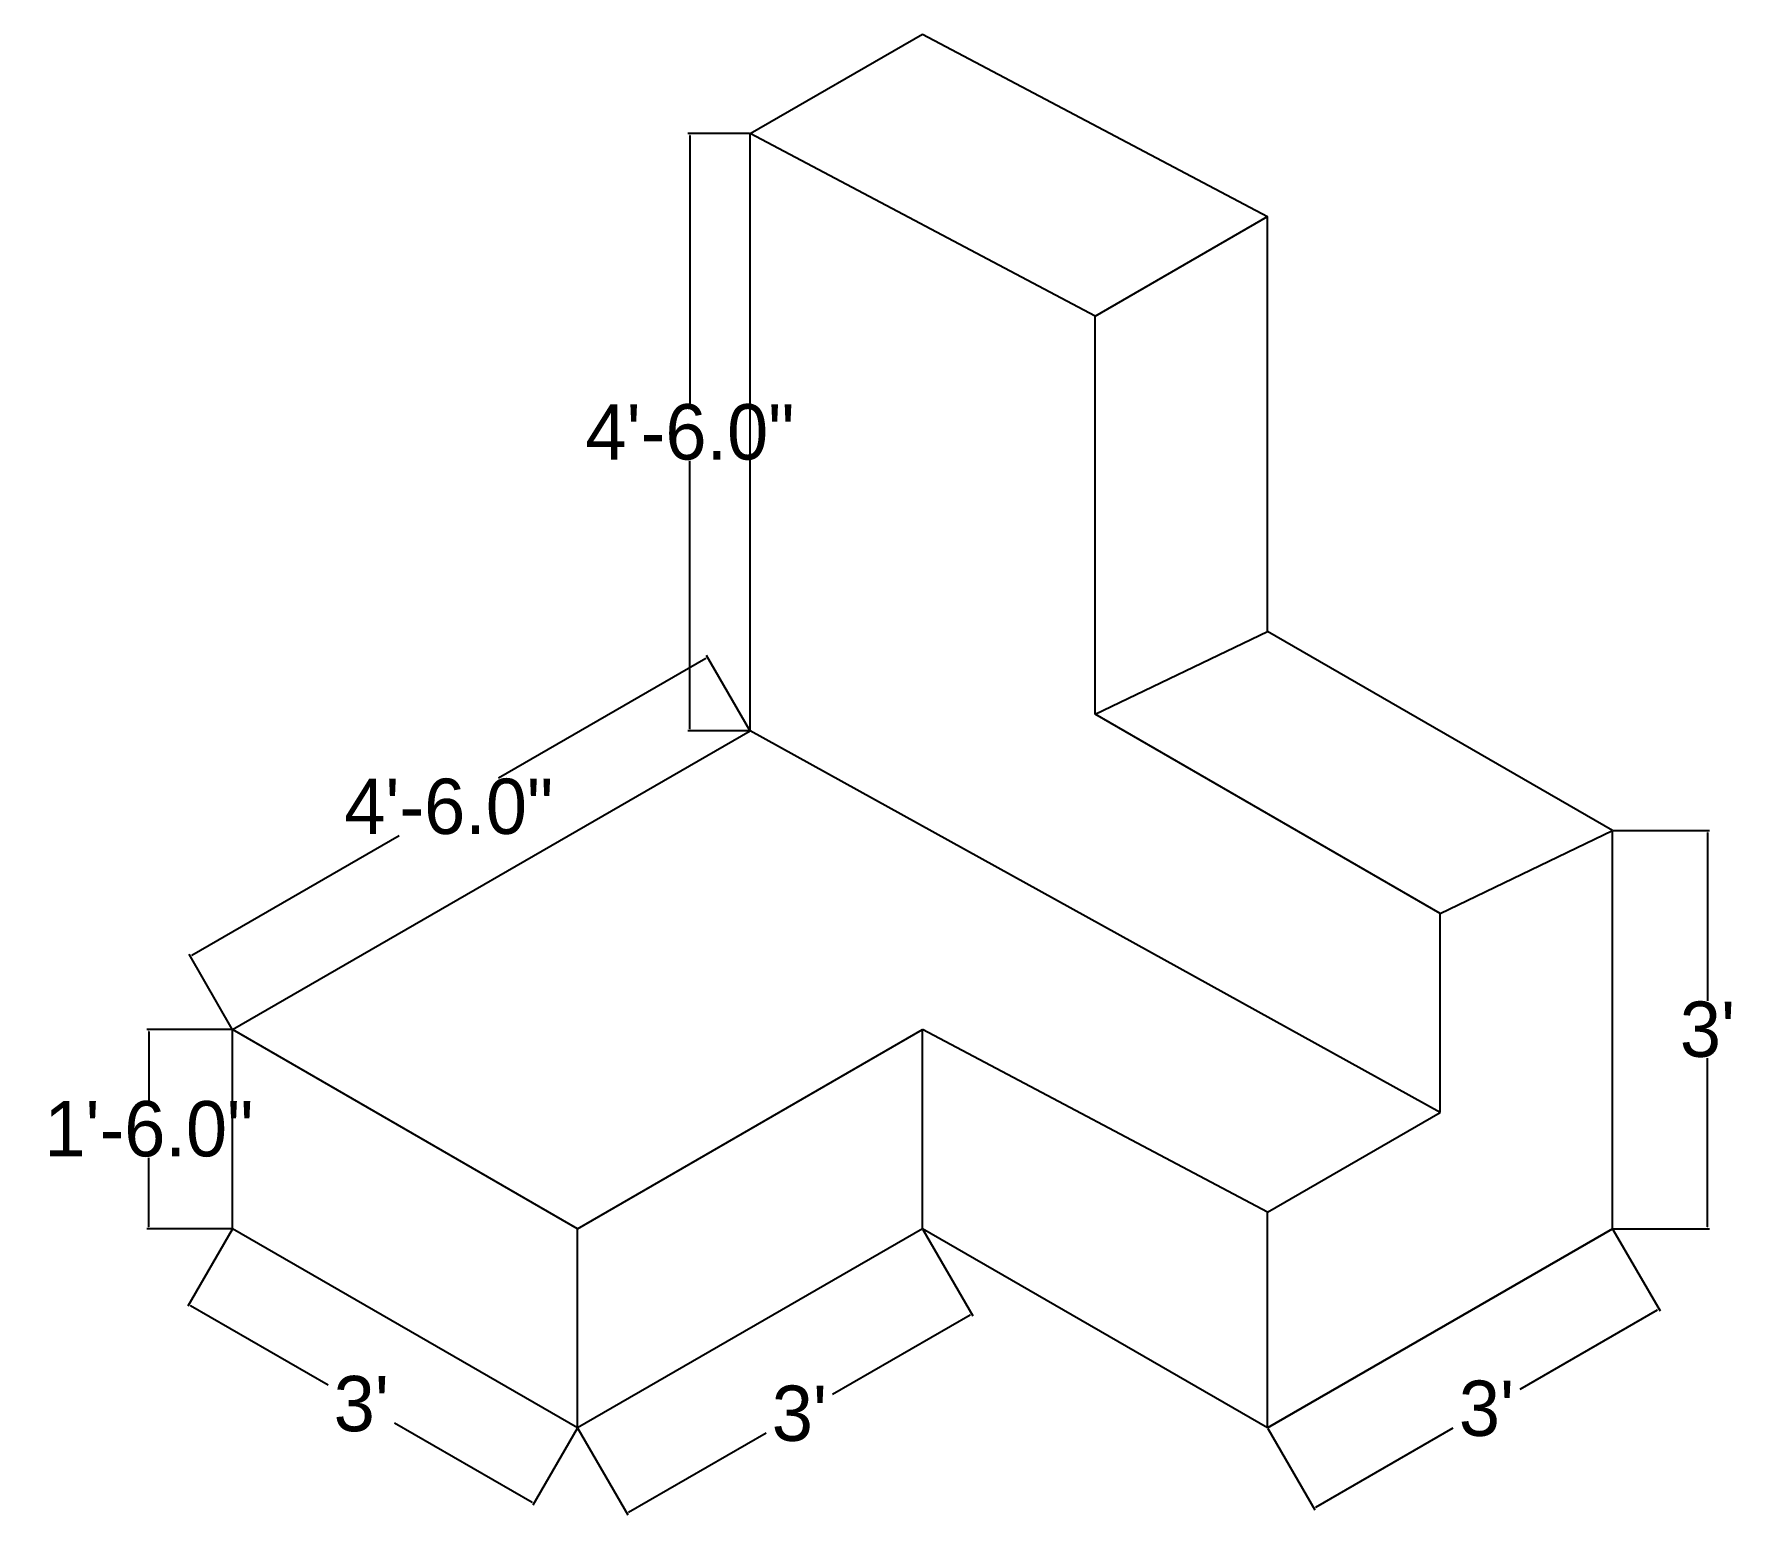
# Model space of a CAD drawing. Header units: feet. Extents: x -120 to 117, y -459 to 165.
# Drawn here: x -119.8 to 34.3, y -458.6 to -324.7 of the extents above.
import ezdxf

# ---------------------------------------------------------------- set-up
doc = ezdxf.new("R2010")
doc.units = ezdxf.units.FT
doc.header["$MEASUREMENT"] = 0
doc.dimstyles.get("Standard").update_dxf_attribs({"dimtxt": 5, "dimasz": 0.18, "dimexe": 0.18, "dimexo": 0.0625, "dimgap": 0.09, "dimtad": 0, "dimtih": 1, "dimtoh": 1, "dimdec": 1, "dimzin": 0, "dimdsep": 46, "dimlunit": 3, "dimtxsty": 'Standard', "dimcen": 0.09, "dimaunit": 1, "dimadec": 0, "dimazin": 0, "dimtfac": 1, "dimtdec": 1, "dimtofl": 0, "dimtmove": 0, "dimatfit": 3, "dimfxl": 1, "dimtolj": 1, "dimtzin": 0, "dimarcsym": 0})

# ---------------------------------------------------------------- blocks, each defined once
blk = doc.blocks.new('*D17')
at = {"color": 0, "lineweight": -2}
for p, q in [((-101.92, -414.73), (-109.6, -414.73)), ((-109.42, -414.91), (-109.42, -421.14)), ((-109.42, -432.55), (-109.42, -426.32)), ((-101.92, -432.73), (-109.6, -432.73))]:
    blk.add_line(p, q, dxfattribs=at)
at = {"color": 0}
for points in [[(-109.45, -414.91), (-109.39, -414.91), (-109.42, -414.73)], [(-109.45, -432.55), (-109.39, -432.55), (-109.42, -432.73)]]:
    blk.add_solid(points, dxfattribs=at)
at = {"layer": 'Defpoints', "color": 0}
for p in [(-109.42, -414.73), (-101.86, -414.73), (-101.86, -432.73)]:
    blk.add_point(p, dxfattribs=at)
at = {"color": 0, "insert": (-109.42, -423.73), "char_height": 5, "attachment_point": 5}
blk.add_mtext('\\A1;1\'-6.0"', dxfattribs=at)
blk = doc.blocks.new('*D18')
at = {"color": 0, "lineweight": -2}
for p, q in [((-101.89, -432.79), (-105.9, -439.74)), ((-105.65, -439.67), (-93.23, -446.85)), ((-74.79, -457.49), (-87.21, -450.32)), ((-70.71, -450.79), (-74.72, -457.74))]:
    blk.add_line(p, q, dxfattribs=at)
at = {"color": 0}
for points in [[(-105.64, -439.65), (-105.67, -439.7), (-105.81, -439.58)], [(-74.77, -457.47), (-74.8, -457.52), (-74.63, -457.58)]]:
    blk.add_solid(points, dxfattribs=at)
at = {"layer": 'Defpoints', "color": 0}
for p in [(-101.86, -432.73), (-70.68, -450.73), (-74.63, -457.58)]:
    blk.add_point(p, dxfattribs=at)
at = {"color": 0, "insert": (-90.22, -448.58), "char_height": 5, "attachment_point": 5}
blk.add_mtext("\\A1;3'", dxfattribs=at)
blk = doc.blocks.new('*D19')
at = {"color": 0, "lineweight": -2}
for p, q in [((-39.47, -432.79), (-34.96, -440.61)), ((-35.2, -440.54), (-47.63, -447.72)), ((-70.65, -450.79), (-66.13, -458.61)), ((-66.07, -458.36), (-53.64, -451.19))]:
    blk.add_line(p, q, dxfattribs=at)
at = {"color": 0}
for points in [[(-35.22, -440.52), (-35.19, -440.57), (-35.05, -440.45)], [(-66.08, -458.34), (-66.05, -458.39), (-66.22, -458.45)]]:
    blk.add_solid(points, dxfattribs=at)
at = {"layer": 'Defpoints', "color": 0}
for p in [(-39.5, -432.73), (-70.68, -450.73), (-66.22, -458.45)]:
    blk.add_point(p, dxfattribs=at)
at = {"color": 0, "insert": (-50.63, -449.45), "char_height": 5, "attachment_point": 5}
blk.add_mtext("\\A1;3'", dxfattribs=at)
blk = doc.blocks.new('*D20')
at = {"color": 0, "lineweight": -2}
for p, q in [((22.88, -432.79), (27.14, -440.16)), ((26.89, -440.09), (14.47, -447.26)), ((-8.29, -450.79), (-4.04, -458.16)), ((-3.97, -457.91), (8.45, -450.74))]:
    blk.add_line(p, q, dxfattribs=at)
at = {"color": 0}
for points in [[(26.88, -440.06), (26.91, -440.12), (27.05, -440)], [(-3.99, -457.88), (-3.96, -457.94), (-4.13, -458)]]:
    blk.add_solid(points, dxfattribs=at)
at = {"layer": 'Defpoints', "color": 0}
for p in [(22.85, -432.73), (27.05, -440), (-8.32, -450.73)]:
    blk.add_point(p, dxfattribs=at)
at = {"color": 0, "insert": (11.46, -449), "char_height": 5, "attachment_point": 5}
blk.add_mtext("\\A1;3'", dxfattribs=at)
blk = doc.blocks.new('*D21')
at = {"color": 0, "lineweight": -2}
for p, q in [((22.91, -396.73), (31.61, -396.73)), ((31.43, -396.91), (31.43, -412.14)), ((31.43, -432.55), (31.43, -417.32)), ((22.91, -432.73), (31.61, -432.73))]:
    blk.add_line(p, q, dxfattribs=at)
at = {"color": 0}
for points in [[(31.4, -396.91), (31.46, -396.91), (31.43, -396.73)], [(31.4, -432.55), (31.46, -432.55), (31.43, -432.73)]]:
    blk.add_solid(points, dxfattribs=at)
at = {"layer": 'Defpoints', "color": 0}
for p in [(22.85, -396.73), (31.43, -396.73), (22.85, -432.73)]:
    blk.add_point(p, dxfattribs=at)
at = {"color": 0, "insert": (31.43, -414.73), "char_height": 5, "attachment_point": 5}
blk.add_mtext("\\A1;3'", dxfattribs=at)
blk = doc.blocks.new('*D23')
at = {"color": 0, "lineweight": -2}
for p, q in [((-55.15, -333.73), (-60.7, -333.73)), ((-60.52, -333.91), (-60.52, -358.14)), ((-60.52, -387.55), (-60.52, -363.32)), ((-55.15, -387.73), (-60.7, -387.73))]:
    blk.add_line(p, q, dxfattribs=at)
at = {"color": 0}
for points in [[(-60.55, -333.91), (-60.49, -333.91), (-60.52, -333.73)], [(-60.55, -387.55), (-60.49, -387.55), (-60.52, -387.73)]]:
    blk.add_solid(points, dxfattribs=at)
at = {"layer": 'Defpoints', "color": 0}
for p in [(-60.52, -333.73), (-55.09, -333.73), (-55.09, -387.73)]:
    blk.add_point(p, dxfattribs=at)
at = {"color": 0, "insert": (-60.52, -360.73), "char_height": 5, "attachment_point": 5}
blk.add_mtext('\\A1;4\'-6.0"', dxfattribs=at)
blk = doc.blocks.new('*D26')
at = {"color": 0, "lineweight": -2}
for p, q in [((-59.09, -381.17), (-77.83, -391.99)), ((-55.12, -387.68), (-59.02, -380.92)), ((-105.54, -407.99), (-86.8, -397.17)), ((-101.89, -414.68), (-105.79, -407.92))]:
    blk.add_line(p, q, dxfattribs=at)
at = {"color": 0}
for points in [[(-59.1, -381.14), (-59.07, -381.19), (-58.93, -381.08)], [(-105.56, -407.96), (-105.53, -408.01), (-105.7, -408.08)]]:
    blk.add_solid(points, dxfattribs=at)
at = {"layer": 'Defpoints', "color": 0}
for p in [(-58.93, -381.08), (-55.09, -387.73), (-101.86, -414.73)]:
    blk.add_point(p, dxfattribs=at)
at = {"color": 0, "insert": (-82.32, -394.58), "char_height": 5, "attachment_point": 5}
blk.add_mtext('\\A1;4\'-6.0"', dxfattribs=at)

msp = doc.modelspace()

# ---------------------------------------------------------------- linework, layer by layer
for p, q in [((-55.09, -333.73), (-39.5, -324.73)), ((-39.5, -324.73), (-8.32, -341.23)), ((-55.09, -387.73), (-55.09, -333.73)), ((-23.91, -350.23), (-55.09, -333.73)), ((-23.91, -350.23), (-8.32, -341.23)), ((-8.32, -378.73), (-8.32, -341.23)), ((-23.91, -386.23), (-23.91, -350.23)), ((-23.91, -386.23), (-8.32, -378.73)), ((22.85, -396.73), (-8.32, -378.73)), ((7.26, -404.23), (-23.91, -386.23)), ((-101.86, -414.73), (-55.09, -387.73)), ((7.26, -422.23), (-55.09, -387.73)), ((7.26, -404.23), (22.85, -396.73)), ((22.85, -432.73), (22.85, -396.73)), ((7.26, -422.23), (7.26, -404.23)), ((-101.86, -432.73), (-101.86, -414.73)), ((-70.68, -432.73), (-101.86, -414.73)), ((-70.68, -432.73), (-39.5, -414.73)), ((-39.5, -432.73), (-39.5, -414.73)), ((-8.32, -431.23), (-39.5, -414.73)), ((-8.32, -431.23), (7.26, -422.23)), ((-8.32, -449.23), (-8.32, -431.23)), ((-70.68, -450.73), (-101.86, -432.73)), ((-39.5, -432.73), (-70.68, -450.73)), ((-70.68, -450.73), (-70.68, -432.73)), ((-8.32, -450.73), (-39.5, -432.73)), ((-8.32, -450.73), (22.85, -432.73)), ((22.85, -432.73), (-8.32, -450.73)), ((-8.32, -450.73), (-8.32, -449.23))]:
    msp.add_line(p, q)

# ---------------------------------------------------------------- dimensions: what is measured, and where the dimension line sits
for p1, p2, distance, picture, middle in [((-55.09, -387.73), (-55.09, -333.73), 5.43, '*D23', (-60.52, -360.73)), ((-101.86, -414.73), (-55.09, -387.73), 7.69, '*D26', (-82.32, -394.58)), ((22.85, -432.73), (22.85, -396.73), -8.58, '*D21', (31.43, -414.73)), ((-101.86, -432.73), (-101.86, -414.73), 7.56, '*D17', (-109.42, -423.73)), ((-101.86, -432.73), (-70.68, -450.73), -7.91, '*D18', (-90.22, -448.58)), ((-39.5, -432.73), (-70.68, -450.73), 8.91, '*D19', (-50.63, -449.45)), ((-8.32, -450.73), (22.85, -432.73), -8.39, '*D20', (11.46, -449))]:
    dim = msp.add_aligned_dim(p1=p1, p2=p2, distance=distance, dimstyle='Standard')
    dim.commit()
    dim.dimension.update_dxf_attribs({"geometry": picture, "text_midpoint": middle})

doc.saveas('drawing.dxf')
